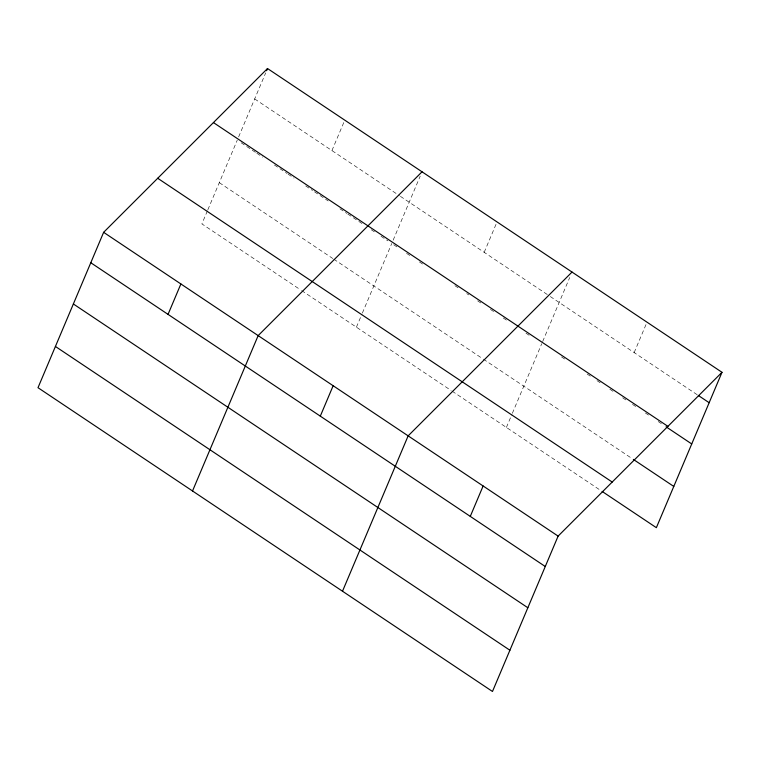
<?xml version="1.0" encoding="UTF-8"?>
<svg xmlns="http://www.w3.org/2000/svg" width="760" height="760" viewBox="0 0 760 760"><rect width="100%" height="100%" fill="white"/><g stroke="black" fill="none" stroke-linecap="round" stroke-linejoin="round"><path stroke-width="0.57" stroke-dasharray="3.8 2.85" d="M207.385 210.871L201.884 223.896L300.666 289.921M207.841 209.788L237.253 140.163M238.63 136.914L265.687 72.865M331.93 150.575L344.784 120.165M356.411 327.18L361.912 314.155M362.368 313.072L391.78 243.456M393.148 240.198L420.204 176.149M484.186 252.339L497.031 221.929M506.388 427.433L511.889 414.409M512.344 413.316L541.756 343.7M542.668 341.534L569.725 277.485M634.163 352.592L647.007 322.183M254.676 98.933L399.418 195.681M400.397 196.336L549.309 295.868M550.297 296.533L697.309 394.801M241.167 142.785L255.835 152.589M256.813 153.244L262.684 157.168M274.417 165.005L287.128 173.508M288.106 174.163L293.977 178.087M305.71 185.924L312.559 190.504M314.516 191.814L328.206 200.963M339.938 208.81L346.788 213.38M347.766 214.035L362.434 223.839M371.241 229.729L375.155 232.341M381.016 236.265L387.866 240.844M393.747 244.777L397.698 247.409M406.581 253.346L410.523 255.987M419.406 261.924L423.349 264.556M454.926 285.665L458.869 288.306M466.763 293.578L468.74 294.899M477.622 300.837L481.565 303.468M490.447 309.405L494.389 312.047M503.272 317.984L507.224 320.625M525.967 333.155L529.919 335.787M561.488 356.896L565.44 359.537M587.147 374.043L591.09 376.684M597.008 380.637L600.961 383.277M609.843 389.215L613.785 391.846M622.668 397.784L626.611 400.425M632.529 404.377L636.481 407.018M645.364 412.955L649.306 415.596M658.188 421.524L662.131 424.166M219.307 182.656L332.756 258.485M333.735 259.141L482.362 358.492M483.351 359.147L632.348 458.736M301.644 290.567L451.136 390.498M452.124 391.153L601.112 490.742"/><path stroke-width="1.14" d="M103.635 232.322L38 387.695L492.48 691.476L558.115 536.104L722 372.305L267.52 68.523L103.635 232.322L558.115 536.104M266.599 70.689L267.52 68.523M168.045 314.374L180.889 283.964M192.527 490.979L258.153 335.606L422.037 171.807M320.302 416.147L333.146 385.738M342.503 591.232L408.139 435.86L572.024 272.061M470.278 516.392L483.123 485.982M722 372.305L656.364 527.678L602.1 491.406M698.297 395.456L709.156 402.714M213.436 122.578L667.917 426.36M666.083 426.806L691.733 443.954M633.336 459.401L673.788 486.438M157.709 178.267L612.199 482.049M90.782 262.732L545.271 566.514M73.368 303.971L527.848 607.753M55.423 346.455L509.903 650.237"/></g></svg>
